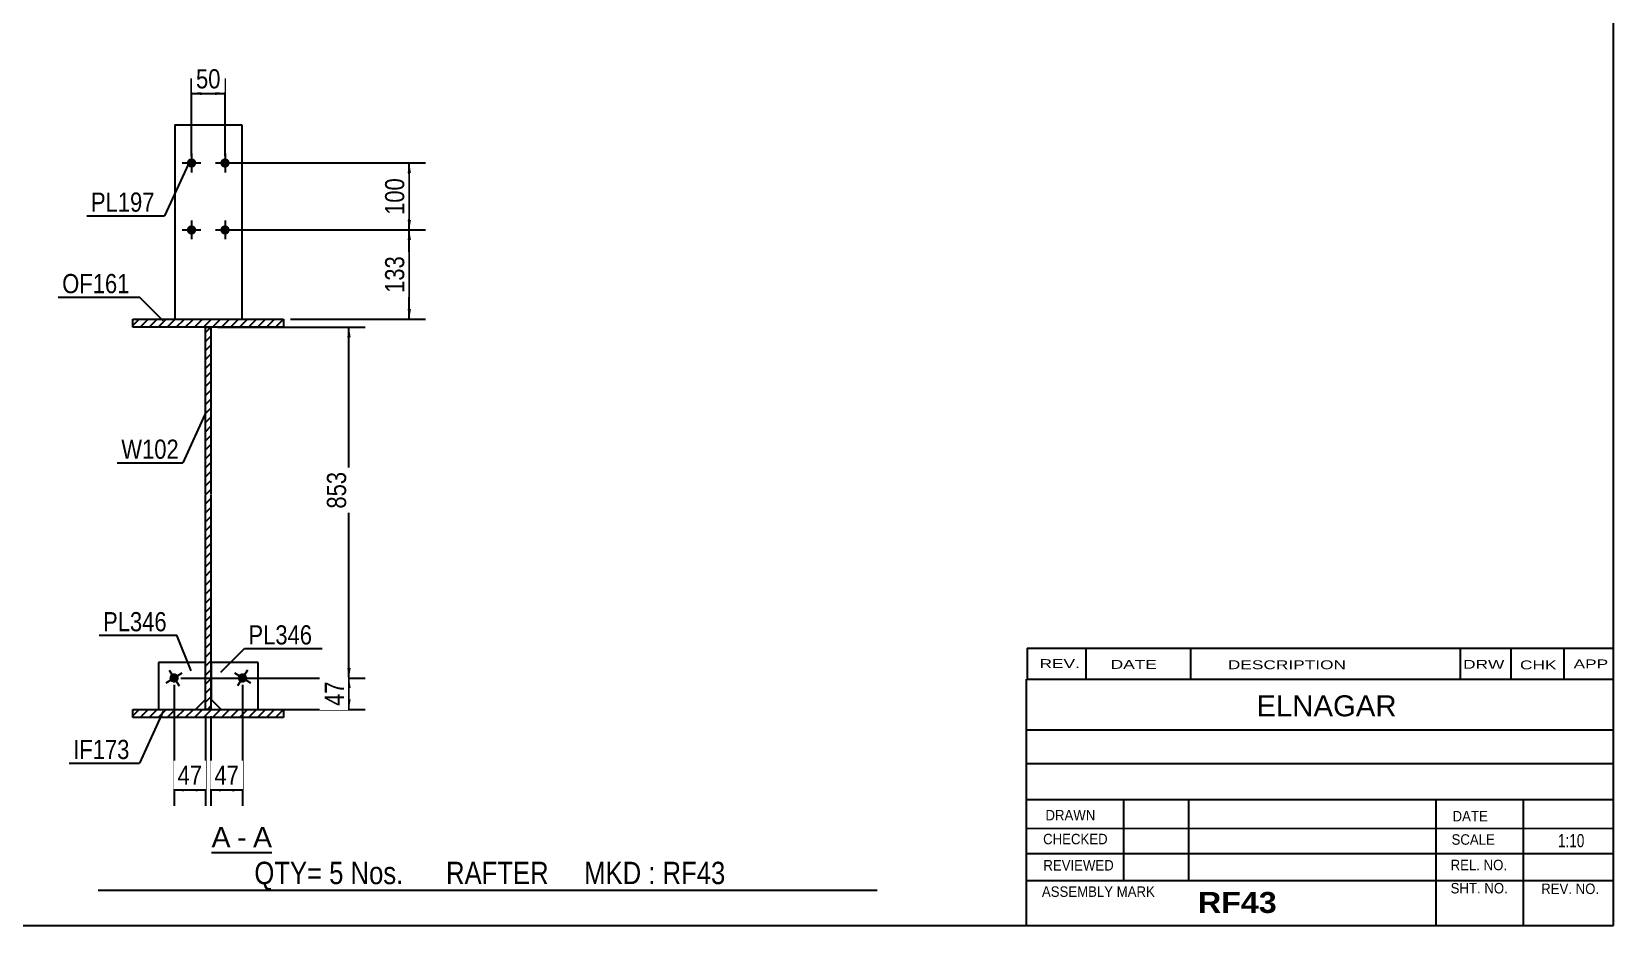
# Model space of a CAD drawing. Header units: millimetres. Extents: x 2 to 405, y 5 to 282.
# Drawn here: x 168.9 to 405, y 5 to 138.5 of the extents above; entities that cross this region are included whole.
import ezdxf

# ---------------------------------------------------------------- set-up
doc = ezdxf.new("R2010")
doc.units = ezdxf.units.MM
doc.linetypes.add('DXK_LINE_DOT1', pattern=[1.8814, 0.9407, -0.9407])
doc.styles.add('Arial', font='ARIAL.TTF', dxfattribs={"height": 0.2})
doc.styles.add('Arial Bold', font='ARIALBD.TTF', dxfattribs={"height": 0.2})
doc.styles.add('Arial Narrow', font='ARIALN.TTF', dxfattribs={"height": 0.2})

# ---------------------------------------------------------------- blocks, each defined once
blk = doc.blocks.new('Unknown-623472508-9015')
at = {"color": 5, "linetype": 'Continuous'}
for p, q in [((405, 5), (405, 282)), ((5, 5), (405, 5))]:
    blk.add_line(p, q, dxfattribs=at)
blk = doc.blocks.new('Unknown-623472508-15 - 6004')
at = {"color": 7, "linetype": 'Continuous'}
blk.add_line((195.77, 15.89), (204.8, 15.89), dxfattribs=at)
at = {"color": 0, "linetype": 'Continuous'}
blk.add_wipeout([(198.62, 16.64), (198.62, 19.84), (195.77, 19.84), (195.77, 16.64)], dxfattribs=at)
blk.add_wipeout([(201, 16.64), (201, 19.84), (199.58, 19.84), (199.58, 16.64)], dxfattribs=at)
at = {"color": 96, "linetype": 'Continuous', "style": 'Arial'}
blk.add_text('A', height=3.06, dxfattribs=at).set_placement((195.77, 16.64))
at = {"color": 0, "linetype": 'Continuous'}
blk.add_wipeout([(204.8, 16.64), (204.8, 19.84), (201.96, 19.84), (201.96, 16.64)], dxfattribs=at)
at = {"color": 96, "linetype": 'Continuous', "style": 'Arial'}
for s, p in [('A', (201.96, 16.64)), ('-', (199.58, 16.64))]:
    blk.add_text(s, height=3.06, dxfattribs=at).set_placement(p)
blk = doc.blocks.new('Part-623472508-6054 - 6004')
at = {"color": 2, "linetype": 'Continuous'}
for p, q in [((194.86, 44.24), (187.86, 44.24)), ((187.86, 44.24), (187.86, 37.24)), ((194.86, 38.74), (194.86, 44.24)), ((193.36, 37.24), (194.86, 38.74))]:
    blk.add_line(p, q, dxfattribs=at)
at = {"color": 7, "linetype": 'DXK_LINE_DOT1'}
for p, q in [((194.86, 44.24), (187.86, 44.24)), ((187.86, 37.24), (193.36, 37.24))]:
    blk.add_line(p, q, dxfattribs=at)
blk = doc.blocks.new('Part-623472508-6006 - 6004')
at = {"linetype": 'Continuous'}
h = blk.add_hatch(dxfattribs=at)
h.set_pattern_fill('', scale=0.3, style=0, pattern_type=0)
h.set_pattern_definition([(45, (206.5405, 95.5443), (-0.67352, 0.67352), [])])
h.paths.add_polyline_path([(206.54, 94.34), (206.54, 95.54), (184.04, 95.54), (184.04, 94.34)])
at = {"color": 2, "linetype": 'Continuous'}
for p, q in [((184.04, 94.34), (184.04, 95.54)), ((184.04, 95.54), (206.54, 95.54)), ((206.54, 95.54), (206.54, 94.34)), ((206.54, 94.34), (184.04, 94.34))]:
    blk.add_line(p, q, dxfattribs=at)
blk = doc.blocks.new('Bolt-623472508-6101 - 6004')
at = {"linetype": 'Continuous'}
for points in [[(193.49, 118.85, -1), (192.09, 118.85, -1)], [(198.49, 118.85, -1), (197.09, 118.85, -1)], [(193.49, 108.85, -1), (192.09, 108.85, -1)], [(198.49, 108.85, -1), (197.09, 108.85, -1)]]:
    blk.add_hatch(color=3, dxfattribs=at).paths.add_polyline_path(points)
at = {"color": 3, "linetype": 'Continuous'}
for p, q in [((191.39, 118.85), (194.19, 118.85)), ((192.79, 120.25), (192.79, 117.45)), ((196.39, 118.85), (199.19, 118.85)), ((197.79, 120.25), (197.79, 117.45)), ((191.39, 108.85), (194.19, 108.85)), ((192.79, 110.25), (192.79, 107.45)), ((196.39, 108.85), (199.19, 108.85)), ((197.79, 110.25), (197.79, 107.45))]:
    blk.add_line(p, q, dxfattribs=at)
blk = doc.blocks.new('Part-623472508-6013 - 6004')
at = {"linetype": 'Continuous'}
h = blk.add_hatch(dxfattribs=at)
h.set_pattern_fill('', scale=0.3, style=0, pattern_type=0)
h.set_pattern_definition([(45, (206.5405, 37.2443), (-0.67352, 0.67352), [])])
h.paths.add_polyline_path([(206.54, 36.04), (206.54, 37.24), (184.04, 37.24), (184.04, 36.04)])
at = {"color": 2, "linetype": 'Continuous'}
for p, q in [((184.04, 36.04), (184.04, 37.24)), ((184.04, 37.24), (206.54, 37.24)), ((206.54, 36.04), (184.04, 36.04)), ((206.54, 37.24), (206.54, 36.04))]:
    blk.add_line(p, q, dxfattribs=at)
blk = doc.blocks.new('Part-623472508-6050 - 6004')
at = {"color": 2, "linetype": 'Continuous'}
for p, q in [((190.29, 124.54), (190.29, 95.54)), ((190.29, 124.54), (200.29, 124.54)), ((200.29, 124.54), (200.29, 95.54))]:
    blk.add_line(p, q, dxfattribs=at)
at = {"color": 7, "linetype": 'DXK_LINE_DOT1'}
blk.add_line((190.29, 95.54), (200.29, 95.54), dxfattribs=at)
blk = doc.blocks.new('Part-623472508-6051 - 6004')
at = {"color": 2, "linetype": 'Continuous'}
for p, q in [((202.72, 44.24), (195.72, 44.24)), ((195.72, 44.24), (195.72, 38.74)), ((202.72, 37.24), (202.72, 44.24)), ((195.72, 38.74), (197.22, 37.24))]:
    blk.add_line(p, q, dxfattribs=at)
at = {"color": 7, "linetype": 'DXK_LINE_DOT1'}
for p, q in [((202.72, 44.24), (195.72, 44.24)), ((197.22, 37.24), (202.72, 37.24))]:
    blk.add_line(p, q, dxfattribs=at)
blk = doc.blocks.new('Part-623472508-6076 - 6004')
at = {"linetype": 'Continuous'}
h = blk.add_hatch(dxfattribs=at)
h.set_pattern_fill('', scale=0.3, style=0, pattern_type=0)
h.set_pattern_definition([(45, (195.6905, 94.3443), (-0.67352, 0.67352), [])])
h.paths.add_polyline_path([(195.69, 37.24), (195.69, 94.34), (194.89, 94.34), (194.89, 37.24)])
at = {"color": 2, "linetype": 'Continuous'}
for p, q in [((194.89, 69.34), (194.89, 94.34)), ((194.89, 94.34), (195.69, 94.34)), ((195.69, 94.34), (195.69, 69.34)), ((194.89, 37.24), (194.89, 69.24)), ((195.69, 69.24), (195.69, 37.24)), ((195.69, 37.24), (194.89, 37.24))]:
    blk.add_line(p, q, dxfattribs=at)
blk = doc.blocks.new('Bolt-623472508-6102 - 6004')
at = {"linetype": 'Continuous'}
blk.add_hatch(color=3, dxfattribs=at).paths.add_polyline_path([(200.98, 41.57, -1), (199.8, 42.32, -1)])
at = {"color": 3, "linetype": 'Continuous'}
for p, q in [((199.2, 42.69), (201.58, 41.2)), ((201.13, 43.13), (199.65, 40.76))]:
    blk.add_line(p, q, dxfattribs=at)
blk = doc.blocks.new('Bolt-623472508-6105 - 6004')
at = {"linetype": 'Continuous'}
blk.add_hatch(color=3, dxfattribs=at).paths.add_polyline_path([(190.78, 42.32, -1), (189.6, 41.57, -1)])
at = {"color": 3, "linetype": 'Continuous'}
for p, q in [((189, 41.2), (191.38, 42.69)), ((189.45, 43.13), (190.93, 40.76))]:
    blk.add_line(p, q, dxfattribs=at)
blk = doc.blocks.new('StraightDimension-623472508-12511 - 6004')
at = {"linetype": 'Continuous'}
for points in [[(225.04, 107.35), (225.29, 108.85), (225.54, 107.35)], [(225.54, 97.04), (225.29, 95.54), (225.04, 97.04)]]:
    blk.add_hatch(color=7, dxfattribs=at).paths.add_polyline_path(points)
at = {"color": 7, "linetype": 'Continuous'}
for p, q in [((198.79, 108.85), (227.69, 108.85)), ((225.29, 95.54), (225.29, 108.85)), ((207.54, 95.54), (227.69, 95.54))]:
    blk.add_line(p, q, dxfattribs=at)
at = {"color": 0}
blk.add_wipeout([(225.14, 105.54), (220.94, 105.54), (220.94, 98.85), (225.14, 98.85)], dxfattribs=at)
at = {"color": 3, "style": 'Arial Narrow'}
blk.add_text('133', height=2.863, rotation=90.0002, dxfattribs=at).set_placement((224.54, 99.45))
blk = doc.blocks.new('StraightDimension-623472508-6716 - 6004')
at = {"linetype": 'Continuous'}
for points in [[(191.69, 24.99), (190.19, 25.24), (191.69, 25.49)], [(193.39, 25.49), (194.89, 25.24), (193.39, 24.99)]]:
    blk.add_hatch(color=7, dxfattribs=at).paths.add_polyline_path(points)
at = {"color": 7, "linetype": 'Continuous'}
for p, q in [((190.19, 40.94), (190.19, 22.84)), ((194.89, 36.24), (194.89, 22.84)), ((190.19, 25.24), (194.89, 25.24))]:
    blk.add_line(p, q, dxfattribs=at)
at = {"color": 0}
blk.add_wipeout([(194.97, 25.39), (194.97, 29.59), (190.11, 29.59), (190.11, 25.39)], dxfattribs=at)
at = {"color": 3, "style": 'Arial Narrow'}
blk.add_text('47', height=2.863, dxfattribs=at).set_placement((190.71, 25.99))
blk = doc.blocks.new('StraightDimension-623472508-6711 - 6004')
at = {"linetype": 'Continuous'}
for points in [[(197.19, 24.99), (195.69, 25.24), (197.19, 25.49)], [(198.89, 25.49), (200.39, 25.24), (198.89, 24.99)]]:
    blk.add_hatch(color=7, dxfattribs=at).paths.add_polyline_path(points)
at = {"color": 7, "linetype": 'Continuous'}
for p, q in [((200.39, 40.94), (200.39, 22.84)), ((195.69, 36.24), (195.69, 22.84)), ((195.69, 25.24), (200.39, 25.24))]:
    blk.add_line(p, q, dxfattribs=at)
at = {"color": 0}
blk.add_wipeout([(200.47, 25.39), (200.47, 29.59), (195.61, 29.59), (195.61, 25.39)], dxfattribs=at)
at = {"color": 3, "style": 'Arial Narrow'}
blk.add_text('47', height=2.863, dxfattribs=at).set_placement((196.21, 25.99))
blk = doc.blocks.new('StraightDimension-623472508-6721 - 6004')
at = {"linetype": 'Continuous'}
for points in [[(194.29, 128.99), (192.79, 129.24), (194.29, 129.49)], [(196.29, 129.49), (197.79, 129.24), (196.29, 128.99)]]:
    blk.add_hatch(color=7, dxfattribs=at).paths.add_polyline_path(points)
at = {"color": 7, "linetype": 'Continuous'}
for p, q in [((192.79, 119.85), (192.79, 131.49)), ((197.79, 119.85), (197.79, 131.49)), ((192.79, 129.24), (197.79, 129.24))]:
    blk.add_line(p, q, dxfattribs=at)
at = {"color": 0}
blk.add_wipeout([(197.72, 129.39), (197.72, 133.59), (192.86, 133.59), (192.86, 129.39)], dxfattribs=at)
at = {"color": 3, "style": 'Arial Narrow'}
blk.add_text('50', height=2.863, dxfattribs=at).set_placement((193.46, 129.99))
blk = doc.blocks.new('StraightDimension-623472508-6733 - 6004')
at = {"linetype": 'Continuous'}
for points in [[(216.04, 92.84), (216.29, 94.34), (216.54, 92.84)], [(216.54, 43.44), (216.29, 41.94), (216.04, 43.44)]]:
    blk.add_hatch(color=7, dxfattribs=at).paths.add_polyline_path(points)
at = {"color": 7, "linetype": 'Continuous'}
for p, q in [((196.69, 94.34), (218.69, 94.34)), ((216.29, 41.94), (216.29, 94.34)), ((191.19, 41.94), (218.69, 41.94))]:
    blk.add_line(p, q, dxfattribs=at)
at = {"color": 0}
blk.add_wipeout([(216.46, 73.33), (212.26, 73.33), (212.26, 66.64), (216.46, 66.64)], dxfattribs=at)
at = {"color": 3, "style": 'Arial Narrow'}
blk.add_text('853', height=2.863, rotation=90.0002, dxfattribs=at).set_placement((215.86, 67.24))
blk = doc.blocks.new('StraightDimension-623472508-6734 - 6004')
at = {"linetype": 'Continuous'}
for points in [[(216.04, 40.44), (216.29, 41.94), (216.54, 40.44)], [(216.54, 38.74), (216.29, 37.24), (216.04, 38.74)]]:
    blk.add_hatch(color=7, dxfattribs=at).paths.add_polyline_path(points)
at = {"color": 7, "linetype": 'Continuous'}
for p, q in [((191.19, 41.94), (218.69, 41.94)), ((216.29, 37.24), (216.29, 41.94)), ((196.69, 37.24), (218.69, 37.24))]:
    blk.add_line(p, q, dxfattribs=at)
at = {"color": 0}
blk.add_wipeout([(216.14, 42.02), (211.94, 42.02), (211.94, 37.17), (216.14, 37.17)], dxfattribs=at)
at = {"color": 3, "style": 'Arial Narrow'}
blk.add_text('47', height=2.863, rotation=90.0002, dxfattribs=at).set_placement((215.54, 37.77))
blk = doc.blocks.new('StraightDimension-623472508-12510 - 6004')
at = {"linetype": 'Continuous'}
for points in [[(225.04, 117.35), (225.29, 118.85), (225.54, 117.35)], [(225.54, 110.35), (225.29, 108.85), (225.04, 110.35)]]:
    blk.add_hatch(color=7, dxfattribs=at).paths.add_polyline_path(points)
at = {"color": 7, "linetype": 'Continuous'}
for p, q in [((198.79, 118.85), (227.69, 118.85)), ((225.29, 108.85), (225.29, 118.85)), ((198.79, 108.85), (227.69, 108.85))]:
    blk.add_line(p, q, dxfattribs=at)
at = {"color": 0}
blk.add_wipeout([(225.14, 117.19), (220.94, 117.19), (220.94, 110.5), (225.14, 110.5)], dxfattribs=at)
at = {"color": 3, "style": 'Arial Narrow'}
blk.add_text('100', height=2.863, rotation=90.0002, dxfattribs=at).set_placement((224.54, 111.1))
blk = doc.blocks.new('CBS_CALLOFF-623472508-15299')
at = {"color": 7, "linetype": 'Continuous'}
blk.add_line((178.88, 10.27), (295.11, 10.25), dxfattribs=at)
at = {"color": 3, "linetype": 'Continuous', "style": 'Arial Narrow'}
blk.add_text('QTY= 5 Nos.      RAFTER     MKD : RF43', height=3.3405, dxfattribs=at).set_placement((202.17, 11.16))
blk = doc.blocks.new('CBS_NAME_BLOG-623472508-15300')
at = {"color": 7, "linetype": 'Continuous'}
for p, q in [((317.41, 41.75), (404.93, 41.75)), ((317.41, 5.04), (317.41, 41.75)), ((317.41, 34.21), (404.93, 34.21)), ((317.48, 29.16), (405, 29.16)), ((317.41, 23.79), (404.93, 23.79)), ((331.93, 11.68), (331.93, 23.78)), ((341.62, 11.71), (341.62, 23.78)), ((378.53, 5.04), (378.53, 23.77)), ((391.58, 5.04), (391.58, 23.78)), ((317.42, 19.49), (405, 19.51)), ((317.41, 15.74), (404.93, 15.74)), ((317.41, 11.7), (404.93, 11.7)), ((317.41, 5), (405, 5))]:
    blk.add_line(p, q, dxfattribs=at)
at = {"color": 3, "linetype": 'Continuous', "style": 'Arial'}
blk.add_text('ELNAGAR', height=3.133, dxfattribs=at).set_placement((351.73, 36.22))
at = {"color": 3, "linetype": 'Continuous'}
for s, height, style, width, p in [('DRAWN', 1.566, 'Arial', 0.9, (320.24, 20.68)), ('DATE', 1.566, 'Arial', 0.9, (381, 20.52)), ('CHECKED', 1.566, 'Arial', 0.9, (319.89, 17.11)), ('SCALE', 1.566, 'Arial', 0.9, (380.85, 17.04)), ('1:10', 1.957, 'Arial Narrow', 0.9, (396.74, 16.68)), ('REVIEWED', 1.566, 'Arial', 0.9, (319.93, 13.19)), ('REL. NO.', 1.566, 'Arial', 0.9, (380.71, 13.24)), ('ASSEMBLY MARK', 1.5663, 'Arial', 0.9, (319.71, 9.26)), ('RF43', 3.131, 'Arial Bold', 1.1, (342.99, 6.86)), ('SHT. NO.', 1.566, 'Arial', 0.9, (380.71, 9.77)), ('REV. NO.', 1.566, 'Arial', 0.9, (394.23, 9.68))]:
    blk.add_text(s, height=height, dxfattribs=dict(at, style=style, width=width)).set_placement(p)
blk = doc.blocks.new('CBS_REVISION-623472508-15301')
at = {"color": 7, "linetype": 'Continuous'}
for p, q in [((317.49, 46.38), (404.99, 46.38)), ((317.49, 46.38), (317.49, 41.75)), ((326.29, 46.38), (326.29, 41.75)), ((341.88, 46.38), (341.88, 41.81)), ((382.14, 46.38), (382.14, 41.75)), ((389.68, 46.38), (389.68, 41.75)), ((397.63, 46.38), (397.63, 41.75)), ((317.49, 41.75), (404.99, 41.75))]:
    blk.add_line(p, q, dxfattribs=at)
at = {"color": 7, "style": 'Arial Narrow', "width": 1.7}
for s, height, p in [('REV.', 1.326, (319.35, 43.43)), ('DATE', 1.326, (329.98, 43.31)), ('DESCRIPTION', 1.3257, (347.46, 43.26)), ('DRW', 1.326, (382.57, 43.32)), ('CHK', 1.326, (391.06, 43.23)), ('APP', 1.326, (399.06, 43.38))]:
    blk.add_text(s, height=height, dxfattribs=at).set_placement(p)
blk = doc.blocks.new('Mark-623472508-6905 - 6004')
at = {"color": 7, "linetype": 'Continuous'}
blk.add_line((188.57, 95.27), (185.03, 98.81), dxfattribs=at)
at = {"color": 0}
blk.add_wipeout([(183.53, 99.41), (183.53, 102.41), (173.49, 102.41), (173.49, 99.41)], dxfattribs=at)
blk.add_wipeout([(183.53, 99.41), (183.53, 102.41), (173.49, 102.41), (173.49, 99.41)], dxfattribs=at)
at = {"color": 7, "linetype": 'Continuous'}
blk.add_line((172.89, 98.81), (185.03, 98.81), dxfattribs=at)
at = {"color": 3, "style": 'Arial Narrow'}
blk.add_text('OF161', height=2.863, dxfattribs=at).set_placement((173.49, 99.41))
blk = doc.blocks.new('Mark-623472508-6914 - 6004')
at = {"color": 0}
blk.add_wipeout([(210.79, 46.95), (210.79, 49.95), (201.29, 49.95), (201.29, 46.95)], dxfattribs=at)
blk.add_wipeout([(210.79, 46.95), (210.79, 49.95), (201.29, 49.95), (201.29, 46.95)], dxfattribs=at)
at = {"color": 7, "linetype": 'Continuous'}
for p, q in [((197.15, 42.81), (200.69, 46.35)), ((200.69, 46.35), (212.29, 46.35))]:
    blk.add_line(p, q, dxfattribs=at)
at = {"color": 3, "style": 'Arial Narrow'}
blk.add_text('PL346', height=2.863, dxfattribs=at).set_placement((201.29, 46.95))
blk = doc.blocks.new('Mark-623472508-6920 - 6004')
at = {"color": 0}
blk.add_wipeout([(190.9, 74.68), (190.9, 77.68), (182.31, 77.68), (182.31, 74.68)], dxfattribs=at)
blk.add_wipeout([(190.9, 74.68), (190.9, 77.68), (182.31, 77.68), (182.31, 74.68)], dxfattribs=at)
at = {"color": 7, "linetype": 'Continuous'}
for p in [(195.04, 81.82), (181.71, 74.08)]:
    blk.add_line(p, (191.5, 74.08), dxfattribs=at)
at = {"color": 3, "style": 'Arial Narrow'}
blk.add_text('W102', height=2.863, dxfattribs=at).set_placement((182.31, 74.68))
blk = doc.blocks.new('Mark-623472508-6908 - 6004')
at = {"color": 7, "linetype": 'Continuous'}
blk.add_line((188.57, 36.97), (185.03, 29.24), dxfattribs=at)
at = {"color": 0}
blk.add_wipeout([(183.53, 29.84), (183.53, 32.84), (175.13, 32.84), (175.13, 29.84)], dxfattribs=at)
blk.add_wipeout([(183.53, 29.84), (183.53, 32.84), (175.13, 32.84), (175.13, 29.84)], dxfattribs=at)
at = {"color": 7, "linetype": 'Continuous'}
blk.add_line((174.53, 29.24), (185.03, 29.24), dxfattribs=at)
at = {"color": 3, "style": 'Arial Narrow'}
blk.add_text('IF173', height=2.863, dxfattribs=at).set_placement((175.13, 29.84))
blk = doc.blocks.new('Mark-623472508-6911 - 6004')
at = {"color": 7, "linetype": 'Continuous'}
blk.add_line((192.32, 118.71), (188.78, 110.98), dxfattribs=at)
at = {"color": 0}
blk.add_wipeout([(187.28, 111.58), (187.28, 114.58), (177.78, 114.58), (177.78, 111.58)], dxfattribs=at)
blk.add_wipeout([(187.28, 111.58), (187.28, 114.58), (177.78, 114.58), (177.78, 111.58)], dxfattribs=at)
at = {"color": 7, "linetype": 'Continuous'}
blk.add_line((177.18, 110.98), (188.78, 110.98), dxfattribs=at)
at = {"color": 3, "style": 'Arial Narrow'}
blk.add_text('PL197', height=2.863, dxfattribs=at).set_placement((177.78, 111.58))
blk = doc.blocks.new('Mark-623472508-6917 - 6004')
at = {"color": 7, "linetype": 'Continuous'}
blk.add_line((192.74, 43.01), (190.59, 48.32), dxfattribs=at)
at = {"color": 0}
blk.add_wipeout([(189.09, 48.92), (189.09, 51.92), (179.59, 51.92), (179.59, 48.92)], dxfattribs=at)
blk.add_wipeout([(189.09, 48.92), (189.09, 51.92), (179.59, 51.92), (179.59, 48.92)], dxfattribs=at)
at = {"color": 7, "linetype": 'Continuous'}
blk.add_line((178.99, 48.32), (190.59, 48.32), dxfattribs=at)
at = {"color": 3, "style": 'Arial Narrow'}
blk.add_text('PL346', height=2.863, dxfattribs=at).set_placement((179.59, 48.92))

msp = doc.modelspace()

# ---------------------------------------------------------------- block references
for name in ['Unknown-623472508-9015', 'Part-623472508-6050 - 6004', 'Bolt-623472508-6101 - 6004', 'Part-623472508-6006 - 6004', 'Part-623472508-6076 - 6004', 'CBS_REVISION-623472508-15301', 'Part-623472508-6054 - 6004', 'Bolt-623472508-6105 - 6004', 'Part-623472508-6051 - 6004', 'Bolt-623472508-6102 - 6004', 'CBS_NAME_BLOG-623472508-15300', 'Part-623472508-6013 - 6004', 'CBS_CALLOFF-623472508-15299']:
    msp.add_blockref(name, (0, 0))

# ---------------------------------------------------------------- next in the draw order: block references
for name in ['StraightDimension-623472508-6721 - 6004', 'StraightDimension-623472508-12511 - 6004', 'Mark-623472508-6905 - 6004', 'StraightDimension-623472508-6716 - 6004', 'Mark-623472508-6908 - 6004', 'Unknown-623472508-15 - 6004']:
    msp.add_blockref(name, (0, 0))

# ---------------------------------------------------------------- next in the draw order: block references
for name in ['Mark-623472508-6911 - 6004', 'StraightDimension-623472508-12510 - 6004', 'StraightDimension-623472508-6711 - 6004']:
    msp.add_blockref(name, (0, 0))

# ---------------------------------------------------------------- next in the draw order: block references
msp.add_blockref('StraightDimension-623472508-6733 - 6004', (0, 0))

# ---------------------------------------------------------------- next in the draw order: block references
for name in ['Mark-623472508-6920 - 6004', 'StraightDimension-623472508-6734 - 6004']:
    msp.add_blockref(name, (0, 0))

# ---------------------------------------------------------------- next in the draw order: block references
for name in ['Mark-623472508-6917 - 6004', 'Mark-623472508-6914 - 6004']:
    msp.add_blockref(name, (0, 0))

doc.saveas('drawing.dxf')
